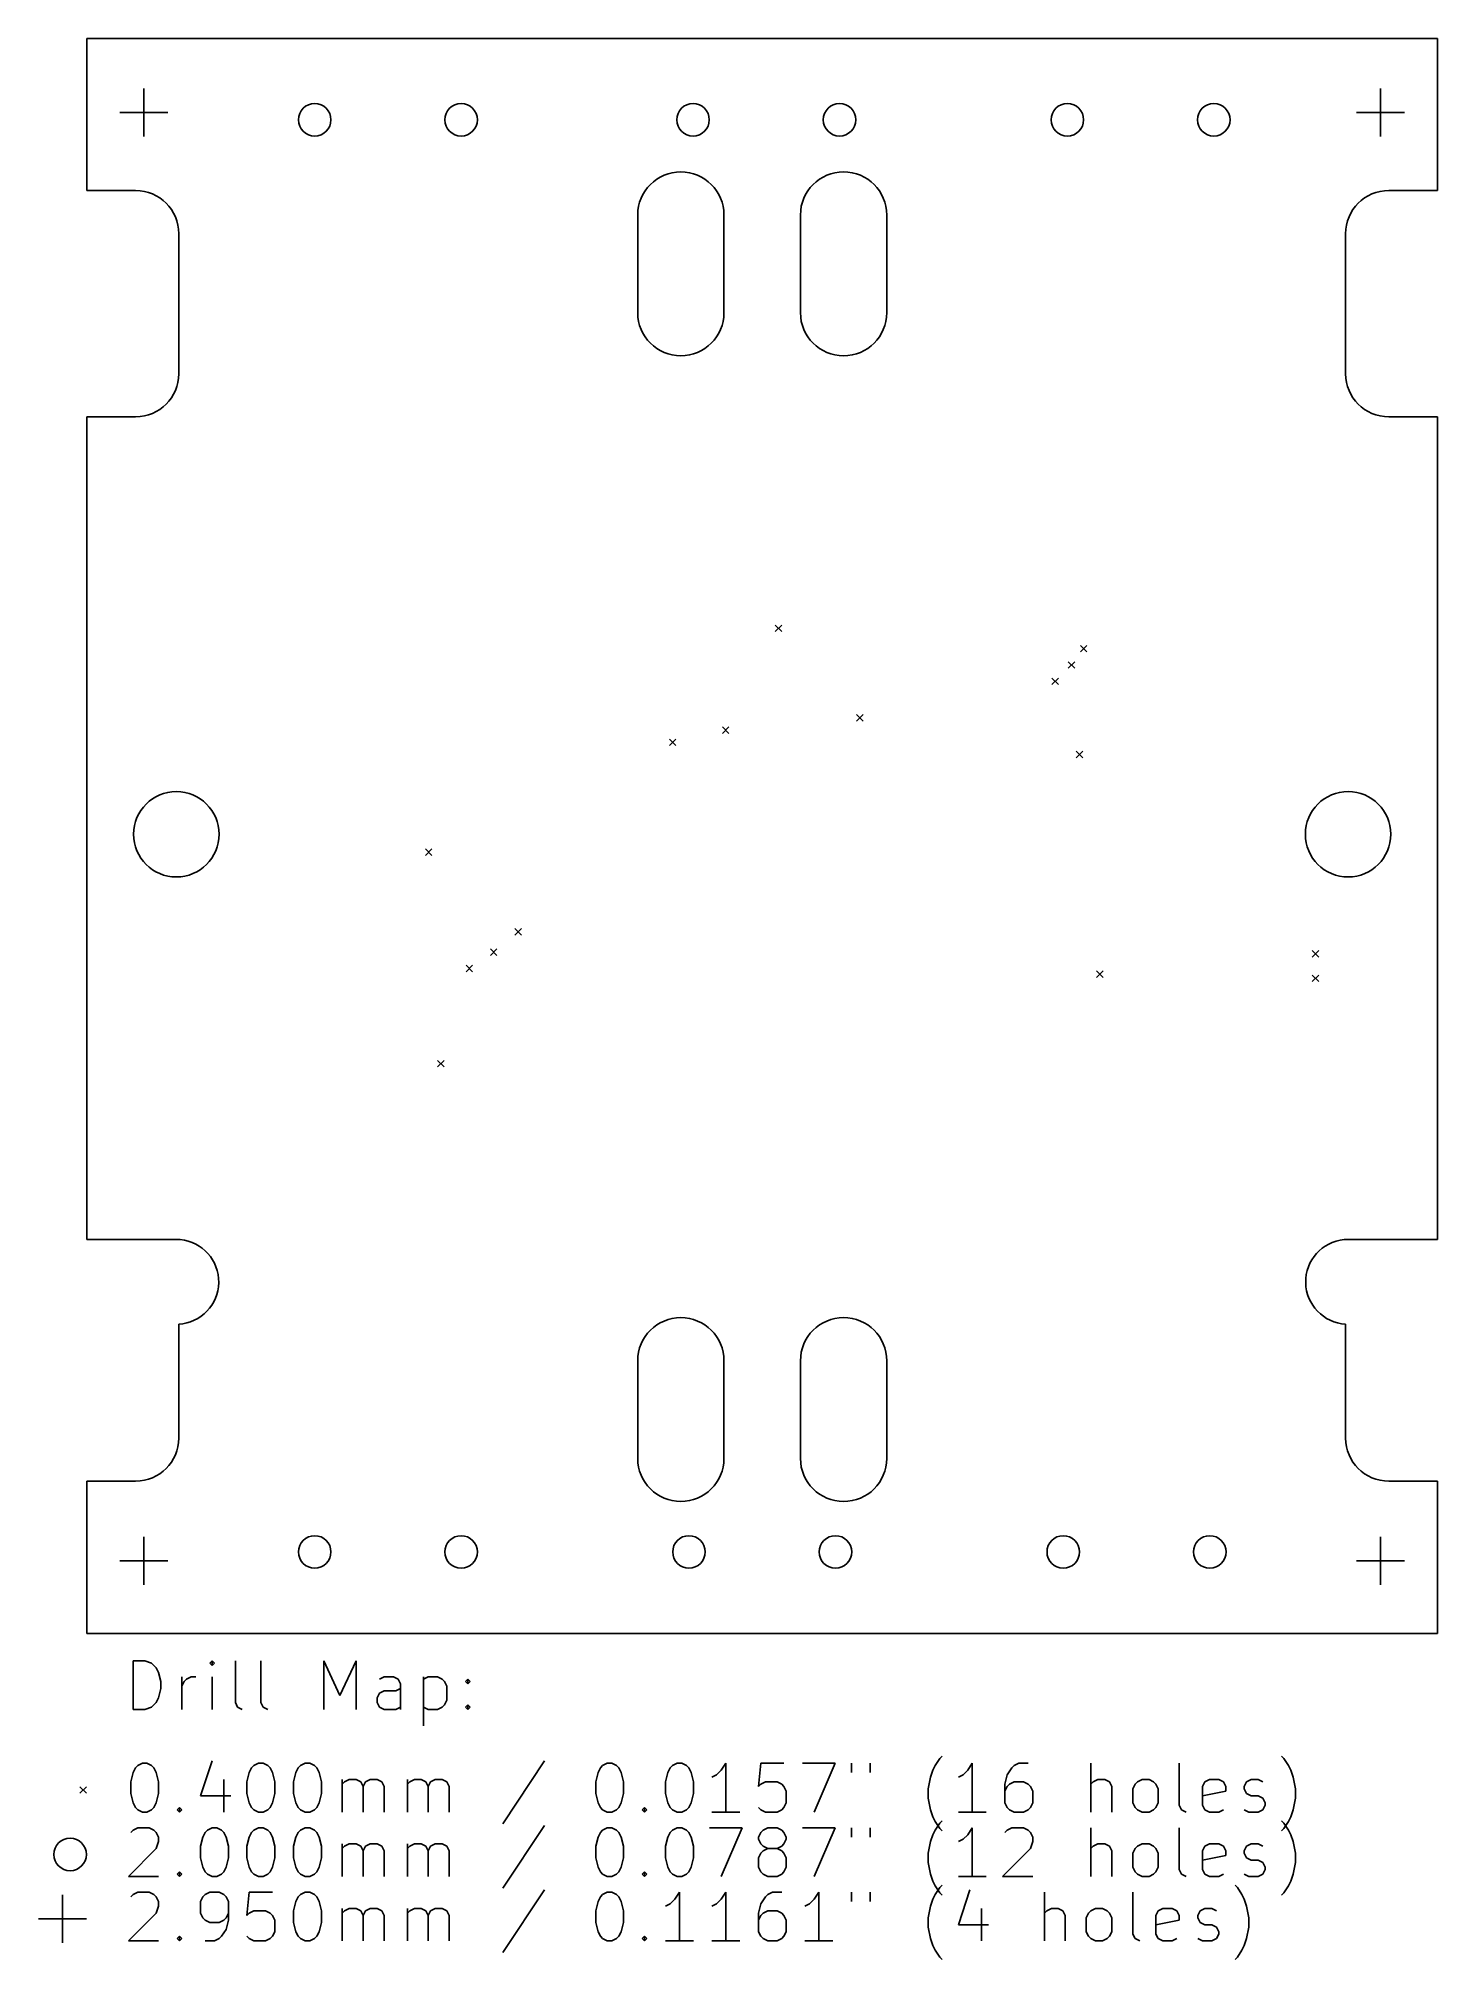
# Model space of a CAD drawing. Extents: x 100 to 186, y -184 to -66.
import ezdxf

# ---------------------------------------------------------------- set-up
doc = ezdxf.new("R2010")
doc.units = 0
doc.layers.add('BLACK', color=7, linetype='CONTINUOUS')

msp = doc.modelspace()

# ---------------------------------------------------------------- linework, layer by layer
at = {"layer": 'BLACK', "linetype": 'CONTINUOUS'}
for p, q in [((103, -65.75), (103, -75.1)), ((186, -65.75), (103, -65.75)), ((186, -73.1), (186, -65.75)), ((106.5, -68.825), (106.5, -71.775)), ((182.5, -68.825), (182.5, -71.775)), ((105.025, -70.3), (107.975, -70.3)), ((181.025, -70.3), (183.975, -70.3)), ((186, -75.1), (186, -73.1)), ((106, -75.1), (103, -75.1)), ((183, -75.1), (186, -75.1)), ((136.85, -76.6), (136.85, -82.6)), ((142.15, -76.6), (142.15, -82.6)), ((146.85, -76.6), (146.85, -82.6)), ((152.15, -76.6), (152.15, -82.6)), ((108.65, -77.75), (108.65, -86.35)), ((180.35, -77.75), (180.35, -86.35)), ((103, -89), (103, -139.557)), ((106, -89), (103, -89)), ((183, -89), (186, -89)), ((186, -89), (185.995, -139.557)), ((145.3, -101.8), (145.7, -102.2)), ((145.7, -101.8), (145.3, -102.2)), ((164.05, -103.05), (164.45, -103.45)), ((164.45, -103.05), (164.05, -103.45)), ((162.3, -105.05), (162.7, -105.45)), ((162.7, -105.05), (162.3, -105.45)), ((163.3, -104.05), (163.7, -104.45)), ((163.7, -104.05), (163.3, -104.45)), ((150.3, -107.3), (150.7, -107.7)), ((150.7, -107.3), (150.3, -107.7)), ((142.05, -108.05), (142.45, -108.45)), ((142.45, -108.05), (142.05, -108.45)), ((138.8, -108.8), (139.2, -109.2)), ((139.2, -108.8), (138.8, -109.2)), ((163.8, -109.55), (164.2, -109.95)), ((164.2, -109.55), (163.8, -109.95)), ((123.8, -115.55), (124.2, -115.95)), ((124.2, -115.55), (123.8, -115.95)), ((129.3, -120.445), (129.7, -120.845)), ((129.7, -120.445), (129.3, -120.845)), ((126.3, -122.695), (126.7, -123.095)), ((126.7, -122.695), (126.3, -123.095)), ((127.8, -121.695), (128.2, -122.095)), ((128.2, -121.695), (127.8, -122.095)), ((178.3, -121.8), (178.7, -122.2)), ((178.7, -121.8), (178.3, -122.2)), ((165.05, -123.05), (165.45, -123.45)), ((165.45, -123.05), (165.05, -123.45)), ((178.3, -123.3), (178.7, -123.7)), ((178.7, -123.3), (178.3, -123.7)), ((124.55, -128.55), (124.95, -128.95)), ((124.95, -128.55), (124.55, -128.95)), ((108.745, -139.557), (103, -139.557)), ((185.995, -139.557), (180.25, -139.557)), ((108.65, -151.75), (108.65, -144.75)), ((180.35, -151.75), (180.35, -144.75)), ((136.85, -153), (136.85, -147)), ((142.15, -153), (142.15, -147)), ((146.85, -147), (146.85, -153)), ((152.15, -153), (152.15, -147)), ((103, -154.4), (103, -163.75)), ((106, -154.4), (103, -154.4)), ((183, -154.4), (186, -154.4)), ((186, -156.45), (186, -154.4)), ((186, -163.75), (186, -156.45)), ((106.5, -157.825), (106.5, -160.775)), ((182.5, -157.825), (182.5, -160.775)), ((105.025, -159.3), (107.975, -159.3)), ((181.025, -159.3), (183.975, -159.3)), ((103, -163.75), (186, -163.75)), ((105.839, -168.432), (105.839, -165.432)), ((105.839, -165.432), (106.554, -165.432)), ((106.554, -165.432), (106.982, -165.575)), ((106.982, -165.575), (107.268, -165.861)), ((107.268, -165.861), (107.411, -166.146)), ((107.411, -166.146), (107.554, -166.718)), ((108.839, -168.432), (108.839, -166.432)), ((109.125, -166.575), (109.411, -166.432)), ((109.411, -166.432), (109.696, -166.432)), ((110.696, -165.432), (110.554, -165.575)), ((110.554, -165.575), (110.696, -165.718)), ((110.839, -165.575), (110.696, -165.432)), ((110.696, -165.432), (110.696, -165.718)), ((110.696, -165.718), (110.839, -165.575)), ((110.696, -168.432), (110.696, -166.432)), ((112.125, -168.004), (112.125, -165.432)), ((113.696, -168.004), (113.696, -165.432)), ((117.554, -168.432), (117.554, -165.432)), ((117.554, -165.432), (118.554, -167.575)), ((118.554, -167.575), (119.554, -165.432)), ((119.554, -165.432), (119.554, -168.432)), ((121.268, -166.432), (120.982, -166.575)), ((121.839, -166.432), (121.268, -166.432)), ((122.125, -166.575), (121.839, -166.432)), ((123.696, -166.432), (123.696, -169.432)), ((123.696, -166.575), (123.982, -166.432)), ((123.982, -166.432), (124.554, -166.432)), ((124.554, -166.432), (124.839, -166.575)), ((107.554, -167.146), (107.411, -167.718)), ((107.554, -166.718), (107.554, -167.146)), ((108.839, -167.004), (108.982, -166.718)), ((108.982, -166.718), (109.125, -166.575)), ((120.839, -167.718), (120.982, -167.432)), ((120.982, -167.432), (121.268, -167.289)), ((121.268, -167.289), (121.982, -167.289)), ((121.982, -167.289), (122.268, -167.146)), ((122.268, -166.861), (122.125, -166.575)), ((122.268, -168.432), (122.268, -166.861)), ((124.839, -166.575), (124.982, -166.718)), ((124.982, -166.718), (125.125, -167.004)), ((125.125, -167.004), (125.125, -167.861)), ((126.268, -166.718), (126.411, -166.575)), ((126.411, -166.861), (126.268, -166.718)), ((126.411, -166.575), (126.554, -166.718)), ((126.411, -166.575), (126.411, -166.861)), ((126.554, -166.718), (126.411, -166.861)), ((106.554, -168.432), (105.839, -168.432)), ((106.982, -168.289), (106.554, -168.432)), ((107.268, -168.004), (106.982, -168.289)), ((107.411, -167.718), (107.268, -168.004)), ((112.268, -168.289), (112.125, -168.004)), ((112.554, -168.432), (112.268, -168.289)), ((113.839, -168.289), (113.696, -168.004)), ((114.125, -168.432), (113.839, -168.289)), ((120.839, -168.004), (120.839, -167.718)), ((120.982, -168.289), (120.839, -168.004)), ((121.268, -168.432), (120.982, -168.289)), ((121.982, -168.432), (121.268, -168.432)), ((122.268, -168.289), (121.982, -168.432)), ((123.982, -168.432), (123.696, -168.289)), ((124.554, -168.432), (123.982, -168.432)), ((124.839, -168.289), (124.554, -168.432)), ((124.982, -168.146), (124.839, -168.289)), ((125.125, -167.861), (124.982, -168.146)), ((126.268, -168.289), (126.411, -168.146)), ((126.411, -168.432), (126.268, -168.289)), ((126.411, -168.146), (126.554, -168.289)), ((126.411, -168.146), (126.411, -168.432)), ((126.554, -168.289), (126.411, -168.432)), ((105.696, -172.875), (105.839, -172.304)), ((105.839, -172.304), (105.982, -172.018)), ((105.982, -172.018), (106.125, -171.875)), ((106.125, -171.875), (106.411, -171.732)), ((106.411, -171.732), (106.696, -171.732)), ((106.696, -171.732), (106.982, -171.875)), ((106.982, -171.875), (107.125, -172.018)), ((107.125, -172.018), (107.268, -172.304)), ((107.268, -172.304), (107.411, -172.875)), ((110.696, -171.589), (109.982, -173.732)), ((112.839, -172.875), (112.982, -172.304)), ((112.982, -172.304), (113.125, -172.018)), ((113.125, -172.018), (113.268, -171.875)), ((113.268, -171.875), (113.554, -171.732)), ((113.554, -171.732), (113.839, -171.732)), ((113.839, -171.732), (114.125, -171.875)), ((114.125, -171.875), (114.268, -172.018)), ((114.268, -172.018), (114.411, -172.304)), ((114.411, -172.304), (114.554, -172.875)), ((115.696, -172.875), (115.839, -172.304)), ((115.839, -172.304), (115.982, -172.018)), ((115.982, -172.018), (116.125, -171.875)), ((116.125, -171.875), (116.411, -171.732)), ((116.411, -171.732), (116.696, -171.732)), ((116.696, -171.732), (116.982, -171.875)), ((116.982, -171.875), (117.125, -172.018)), ((117.125, -172.018), (117.268, -172.304)), ((117.268, -172.304), (117.411, -172.875)), ((131.125, -171.589), (128.554, -175.446)), ((134.268, -172.875), (134.411, -172.304)), ((134.411, -172.304), (134.554, -172.018)), ((134.554, -172.018), (134.696, -171.875)), ((134.696, -171.875), (134.982, -171.732)), ((134.982, -171.732), (135.268, -171.732)), ((135.268, -171.732), (135.554, -171.875)), ((135.554, -171.875), (135.696, -172.018)), ((135.696, -172.018), (135.839, -172.304)), ((135.839, -172.304), (135.982, -172.875)), ((138.554, -172.875), (138.696, -172.304)), ((138.696, -172.304), (138.839, -172.018)), ((138.839, -172.018), (138.982, -171.875)), ((138.982, -171.875), (139.268, -171.732)), ((139.268, -171.732), (139.554, -171.732)), ((139.554, -171.732), (139.839, -171.875)), ((139.839, -171.875), (139.982, -172.018)), ((139.982, -172.018), (140.125, -172.304)), ((140.125, -172.304), (140.268, -172.875)), ((141.982, -172.161), (141.696, -172.446)), ((142.268, -171.732), (141.982, -172.161)), ((142.268, -174.732), (142.268, -171.732)), ((144.411, -171.732), (144.268, -173.161)), ((145.839, -171.732), (144.411, -171.732)), ((146.982, -171.732), (148.982, -171.732)), ((148.982, -171.732), (147.696, -174.732)), ((149.982, -171.732), (149.982, -172.304)), ((151.125, -171.732), (151.125, -172.304)), ((154.839, -172.589), (154.982, -172.161)), ((154.982, -172.161), (155.125, -171.875)), ((155.125, -171.875), (155.411, -171.446)), ((155.411, -171.446), (155.554, -171.304)), ((157.125, -172.161), (156.839, -172.446)), ((157.411, -171.732), (157.125, -172.161)), ((157.411, -174.732), (157.411, -171.732)), ((159.839, -172.018), (159.554, -172.446)), ((159.982, -171.875), (159.839, -172.018)), ((160.268, -171.732), (159.982, -171.875)), ((160.839, -171.732), (160.268, -171.732)), ((164.696, -174.732), (164.696, -171.732)), ((170.125, -174.304), (170.125, -171.732)), ((176.554, -171.446), (176.411, -171.304)), ((176.839, -171.875), (176.554, -171.446)), ((176.982, -172.161), (176.839, -171.875)), ((177.125, -172.589), (176.982, -172.161)), ((102.575, -173.175), (102.975, -173.575)), ((102.975, -173.175), (102.575, -173.575)), ((105.696, -173.589), (105.696, -172.875)), ((107.411, -172.875), (107.411, -173.589)), ((111.411, -172.732), (111.411, -174.732)), ((112.839, -173.589), (112.839, -172.875)), ((114.554, -172.875), (114.554, -173.589)), ((115.696, -173.589), (115.696, -172.875)), ((117.411, -172.875), (117.411, -173.589)), ((118.696, -174.732), (118.696, -172.732)), ((118.696, -173.018), (118.839, -172.875)), ((118.839, -172.875), (119.125, -172.732)), ((119.125, -172.732), (119.554, -172.732)), ((119.554, -172.732), (119.839, -172.875)), ((119.839, -172.875), (119.982, -173.161)), ((119.982, -173.161), (120.125, -172.875)), ((119.982, -173.161), (119.982, -174.732)), ((120.125, -172.875), (120.411, -172.732)), ((120.411, -172.732), (120.839, -172.732)), ((120.839, -172.732), (121.125, -172.875)), ((121.125, -172.875), (121.268, -173.161)), ((121.268, -173.161), (121.268, -174.732)), ((122.696, -174.732), (122.696, -172.732)), ((122.696, -173.018), (122.839, -172.875)), ((122.839, -172.875), (123.125, -172.732)), ((123.125, -172.732), (123.554, -172.732)), ((123.554, -172.732), (123.839, -172.875)), ((123.839, -172.875), (123.982, -173.161)), ((123.982, -173.161), (124.125, -172.875)), ((123.982, -173.161), (123.982, -174.732)), ((124.125, -172.875), (124.411, -172.732)), ((124.411, -172.732), (124.839, -172.732)), ((124.839, -172.732), (125.125, -172.875)), ((125.125, -172.875), (125.268, -173.161)), ((125.268, -173.161), (125.268, -174.732)), ((134.268, -173.589), (134.268, -172.875)), ((135.982, -172.875), (135.982, -173.589)), ((138.554, -173.589), (138.554, -172.875)), ((140.268, -172.875), (140.268, -173.589)), ((141.696, -172.446), (141.411, -172.589)), ((144.268, -173.161), (144.411, -173.018)), ((144.411, -173.018), (144.696, -172.875)), ((144.696, -172.875), (145.411, -172.875)), ((145.411, -172.875), (145.696, -173.018)), ((145.696, -173.018), (145.839, -173.161)), ((145.839, -173.161), (145.982, -173.446)), ((145.982, -173.446), (145.982, -174.161)), ((154.696, -173.304), (154.839, -172.589)), ((154.696, -173.875), (154.696, -173.304)), ((156.839, -172.446), (156.554, -172.589)), ((159.554, -172.446), (159.411, -173.018)), ((159.411, -173.018), (159.411, -174.161)), ((159.554, -173.161), (159.411, -173.446)), ((159.696, -173.018), (159.554, -173.161)), ((159.982, -172.875), (159.696, -173.018)), ((160.554, -172.875), (159.982, -172.875)), ((160.839, -173.018), (160.554, -172.875)), ((160.982, -173.161), (160.839, -173.018)), ((161.125, -173.446), (160.982, -173.161)), ((161.125, -174.161), (161.125, -173.446)), ((164.839, -172.875), (164.696, -173.018)), ((165.125, -172.732), (164.839, -172.875)), ((165.554, -172.732), (165.125, -172.732)), ((165.839, -172.875), (165.554, -172.732)), ((165.982, -173.161), (165.839, -172.875)), ((165.982, -174.732), (165.982, -173.161)), ((167.268, -173.304), (167.411, -173.018)), ((167.268, -174.161), (167.268, -173.304)), ((167.411, -173.018), (167.554, -172.875)), ((167.554, -172.875), (167.839, -172.732)), ((167.839, -172.732), (168.268, -172.732)), ((168.268, -172.732), (168.554, -172.875)), ((168.554, -172.875), (168.696, -173.018)), ((168.696, -173.018), (168.839, -173.304)), ((168.839, -173.304), (168.839, -174.161)), ((171.554, -173.161), (171.696, -172.875)), ((171.554, -174.304), (171.554, -173.161)), ((172.982, -173.446), (171.554, -173.732)), ((171.696, -172.875), (171.982, -172.732)), ((171.982, -172.732), (172.554, -172.732)), ((172.554, -172.732), (172.839, -172.875)), ((172.839, -172.875), (172.982, -173.161)), ((172.982, -173.161), (172.982, -173.446)), ((174.125, -173.161), (174.268, -172.875)), ((174.125, -173.304), (174.125, -173.161)), ((174.268, -173.589), (174.125, -173.304)), ((174.268, -172.875), (174.554, -172.732)), ((174.554, -172.732), (174.982, -172.732)), ((174.982, -172.732), (175.268, -172.875)), ((177.268, -173.304), (177.125, -172.589)), ((177.268, -173.875), (177.268, -173.304)), ((105.839, -174.161), (105.696, -173.589)), ((105.982, -174.446), (105.839, -174.161)), ((106.125, -174.589), (105.982, -174.446)), ((106.411, -174.732), (106.125, -174.589)), ((106.982, -174.589), (106.696, -174.732)), ((107.125, -174.446), (106.982, -174.589)), ((107.268, -174.161), (107.125, -174.446)), ((107.411, -173.589), (107.268, -174.161)), ((108.554, -174.589), (108.696, -174.446)), ((108.696, -174.732), (108.554, -174.589)), ((108.696, -174.446), (108.839, -174.589)), ((108.696, -174.446), (108.696, -174.732)), ((108.839, -174.589), (108.696, -174.732)), ((109.982, -173.732), (111.839, -173.732)), ((112.982, -174.161), (112.839, -173.589)), ((113.125, -174.446), (112.982, -174.161)), ((113.268, -174.589), (113.125, -174.446)), ((113.554, -174.732), (113.268, -174.589)), ((114.125, -174.589), (113.839, -174.732)), ((114.268, -174.446), (114.125, -174.589)), ((114.411, -174.161), (114.268, -174.446)), ((114.554, -173.589), (114.411, -174.161)), ((115.839, -174.161), (115.696, -173.589)), ((115.982, -174.446), (115.839, -174.161)), ((116.125, -174.589), (115.982, -174.446)), ((116.411, -174.732), (116.125, -174.589)), ((116.982, -174.589), (116.696, -174.732)), ((117.125, -174.446), (116.982, -174.589)), ((117.268, -174.161), (117.125, -174.446)), ((117.411, -173.589), (117.268, -174.161)), ((134.411, -174.161), (134.268, -173.589)), ((134.554, -174.446), (134.411, -174.161)), ((134.696, -174.589), (134.554, -174.446)), ((134.982, -174.732), (134.696, -174.589)), ((135.554, -174.589), (135.268, -174.732)), ((135.696, -174.446), (135.554, -174.589)), ((135.839, -174.161), (135.696, -174.446)), ((135.982, -173.589), (135.839, -174.161)), ((137.125, -174.589), (137.268, -174.446)), ((137.268, -174.732), (137.125, -174.589)), ((137.268, -174.446), (137.411, -174.589)), ((137.268, -174.446), (137.268, -174.732)), ((137.411, -174.589), (137.268, -174.732)), ((138.696, -174.161), (138.554, -173.589)), ((138.839, -174.446), (138.696, -174.161)), ((138.982, -174.589), (138.839, -174.446)), ((139.268, -174.732), (138.982, -174.589)), ((139.839, -174.589), (139.554, -174.732)), ((139.982, -174.446), (139.839, -174.589)), ((140.125, -174.161), (139.982, -174.446)), ((140.268, -173.589), (140.125, -174.161)), ((144.411, -174.589), (144.268, -174.446)), ((144.696, -174.732), (144.411, -174.589)), ((145.696, -174.589), (145.411, -174.732)), ((145.839, -174.446), (145.696, -174.589)), ((145.982, -174.161), (145.839, -174.446)), ((154.839, -174.589), (154.696, -173.875)), ((154.982, -175.018), (154.839, -174.589)), ((159.411, -174.161), (159.554, -174.446)), ((159.554, -174.446), (159.696, -174.589)), ((159.696, -174.589), (159.982, -174.732)), ((160.554, -174.732), (160.839, -174.589)), ((160.839, -174.589), (160.982, -174.446)), ((160.982, -174.446), (161.125, -174.161)), ((167.411, -174.446), (167.268, -174.161)), ((167.554, -174.589), (167.411, -174.446)), ((167.839, -174.732), (167.554, -174.589)), ((168.554, -174.589), (168.268, -174.732)), ((168.696, -174.446), (168.554, -174.589)), ((168.839, -174.161), (168.696, -174.446)), ((170.268, -174.589), (170.125, -174.304)), ((170.554, -174.732), (170.268, -174.589)), ((171.696, -174.589), (171.554, -174.304)), ((171.982, -174.732), (171.696, -174.589)), ((172.839, -174.589), (172.554, -174.732)), ((174.125, -174.589), (174.411, -174.732)), ((174.554, -173.732), (174.268, -173.589)), ((174.982, -173.732), (174.554, -173.732)), ((175.268, -173.875), (174.982, -173.732)), ((174.982, -174.732), (175.268, -174.589)), ((175.411, -174.161), (175.268, -173.875)), ((175.268, -174.589), (175.411, -174.304)), ((175.411, -174.304), (175.411, -174.161)), ((176.982, -175.018), (177.125, -174.589)), ((177.125, -174.589), (177.268, -173.875)), ((105.696, -175.978), (105.839, -175.835)), ((105.839, -175.835), (106.125, -175.692)), ((106.125, -175.692), (106.839, -175.692)), ((106.696, -174.732), (106.411, -174.732)), ((106.839, -175.692), (107.125, -175.835)), ((107.125, -175.835), (107.268, -175.978)), ((110.268, -175.978), (110.411, -175.835)), ((110.411, -175.835), (110.696, -175.692)), ((110.696, -175.692), (110.982, -175.692)), ((110.982, -175.692), (111.268, -175.835)), ((111.268, -175.835), (111.411, -175.978)), ((113.125, -175.978), (113.268, -175.835)), ((113.268, -175.835), (113.554, -175.692)), ((113.839, -174.732), (113.554, -174.732)), ((113.554, -175.692), (113.839, -175.692)), ((113.839, -175.692), (114.125, -175.835)), ((114.125, -175.835), (114.268, -175.978)), ((115.982, -175.978), (116.125, -175.835)), ((116.125, -175.835), (116.411, -175.692)), ((116.696, -174.732), (116.411, -174.732)), ((116.411, -175.692), (116.696, -175.692)), ((116.696, -175.692), (116.982, -175.835)), ((116.982, -175.835), (117.125, -175.978)), ((131.125, -175.549), (128.554, -179.406)), ((134.554, -175.978), (134.696, -175.835)), ((134.696, -175.835), (134.982, -175.692)), ((135.268, -174.732), (134.982, -174.732)), ((134.982, -175.692), (135.268, -175.692)), ((135.268, -175.692), (135.554, -175.835)), ((135.554, -175.835), (135.696, -175.978)), ((138.839, -175.978), (138.982, -175.835)), ((138.982, -175.835), (139.268, -175.692)), ((139.554, -174.732), (139.268, -174.732)), ((139.268, -175.692), (139.554, -175.692)), ((139.554, -175.692), (139.839, -175.835)), ((139.839, -175.835), (139.982, -175.978)), ((141.268, -175.692), (143.268, -175.692)), ((143.125, -174.732), (141.411, -174.732)), ((143.268, -175.692), (141.982, -178.692)), ((144.411, -175.978), (144.554, -175.835)), ((144.554, -175.835), (144.839, -175.692)), ((145.411, -174.732), (144.696, -174.732)), ((144.839, -175.692), (145.411, -175.692)), ((145.411, -175.692), (145.696, -175.835)), ((145.696, -175.835), (145.839, -175.978)), ((146.982, -175.692), (148.982, -175.692)), ((148.982, -175.692), (147.696, -178.692)), ((149.982, -175.692), (149.982, -176.264)), ((151.125, -175.692), (151.125, -176.264)), ((155.125, -175.304), (154.982, -175.018)), ((154.982, -176.121), (155.125, -175.835)), ((155.411, -175.732), (155.125, -175.304)), ((155.125, -175.835), (155.411, -175.406)), ((155.411, -175.406), (155.554, -175.264)), ((155.554, -175.875), (155.411, -175.732)), ((158.268, -174.732), (156.554, -174.732)), ((157.411, -175.692), (157.125, -176.121)), ((157.411, -178.692), (157.411, -175.692)), ((159.411, -175.978), (159.554, -175.835)), ((159.554, -175.835), (159.839, -175.692)), ((159.839, -175.692), (160.554, -175.692)), ((159.982, -174.732), (160.554, -174.732)), ((160.554, -175.692), (160.839, -175.835)), ((160.839, -175.835), (160.982, -175.978)), ((164.696, -178.692), (164.696, -175.692)), ((168.268, -174.732), (167.839, -174.732)), ((170.125, -178.264), (170.125, -175.692)), ((172.554, -174.732), (171.982, -174.732)), ((174.411, -174.732), (174.982, -174.732)), ((176.554, -175.406), (176.411, -175.264)), ((176.411, -175.875), (176.554, -175.732)), ((176.554, -175.732), (176.839, -175.304)), ((176.839, -175.835), (176.554, -175.406)), ((176.839, -175.304), (176.982, -175.018)), ((176.982, -176.121), (176.839, -175.835)), ((107.268, -176.978), (105.554, -178.692)), ((107.268, -175.978), (107.411, -176.264)), ((107.411, -176.549), (107.268, -176.978)), ((107.411, -176.264), (107.411, -176.549)), ((109.982, -176.835), (110.125, -176.264)), ((109.982, -177.549), (109.982, -176.835)), ((110.125, -176.264), (110.268, -175.978)), ((111.411, -175.978), (111.554, -176.264)), ((111.554, -176.264), (111.696, -176.835)), ((111.696, -176.835), (111.696, -177.549)), ((112.839, -176.835), (112.982, -176.264)), ((112.839, -177.549), (112.839, -176.835)), ((112.982, -176.264), (113.125, -175.978)), ((114.268, -175.978), (114.411, -176.264)), ((114.411, -176.264), (114.554, -176.835)), ((114.554, -176.835), (114.554, -177.549)), ((115.696, -176.835), (115.839, -176.264)), ((115.696, -177.549), (115.696, -176.835)), ((115.839, -176.264), (115.982, -175.978)), ((117.125, -175.978), (117.268, -176.264)), ((117.268, -176.264), (117.411, -176.835)), ((117.411, -176.835), (117.411, -177.549)), ((118.696, -178.692), (118.696, -176.692)), ((118.696, -176.978), (118.839, -176.835)), ((118.839, -176.835), (119.125, -176.692)), ((119.125, -176.692), (119.554, -176.692)), ((119.554, -176.692), (119.839, -176.835)), ((119.839, -176.835), (119.982, -177.121)), ((119.982, -177.121), (120.125, -176.835)), ((120.125, -176.835), (120.411, -176.692)), ((120.411, -176.692), (120.839, -176.692)), ((120.839, -176.692), (121.125, -176.835)), ((121.125, -176.835), (121.268, -177.121)), ((122.696, -178.692), (122.696, -176.692)), ((122.696, -176.978), (122.839, -176.835)), ((122.839, -176.835), (123.125, -176.692)), ((123.125, -176.692), (123.554, -176.692)), ((123.554, -176.692), (123.839, -176.835)), ((123.839, -176.835), (123.982, -177.121)), ((123.982, -177.121), (124.125, -176.835)), ((124.125, -176.835), (124.411, -176.692)), ((124.411, -176.692), (124.839, -176.692)), ((124.839, -176.692), (125.125, -176.835)), ((125.125, -176.835), (125.268, -177.121)), ((134.268, -176.835), (134.411, -176.264)), ((134.268, -177.549), (134.268, -176.835)), ((134.411, -176.264), (134.554, -175.978)), ((135.696, -175.978), (135.839, -176.264)), ((135.839, -176.264), (135.982, -176.835)), ((135.982, -176.835), (135.982, -177.549)), ((138.554, -176.835), (138.696, -176.264)), ((138.554, -177.549), (138.554, -176.835)), ((138.696, -176.264), (138.839, -175.978)), ((139.982, -175.978), (140.125, -176.264)), ((140.125, -176.264), (140.268, -176.835)), ((140.268, -176.835), (140.268, -177.549)), ((144.268, -176.264), (144.411, -175.978)), ((144.268, -176.406), (144.268, -176.264)), ((144.411, -176.692), (144.268, -176.406)), ((144.554, -176.835), (144.411, -176.692)), ((144.839, -176.978), (144.554, -176.835)), ((144.839, -176.978), (144.554, -177.121)), ((145.411, -176.978), (144.839, -176.978)), ((145.696, -176.835), (145.411, -176.978)), ((145.696, -177.121), (145.411, -176.978)), ((145.839, -176.692), (145.696, -176.835)), ((145.839, -175.978), (145.982, -176.264)), ((145.982, -176.406), (145.839, -176.692)), ((145.982, -176.264), (145.982, -176.406)), ((154.696, -177.264), (154.839, -176.549)), ((154.839, -176.549), (154.982, -176.121)), ((156.839, -176.406), (156.554, -176.549)), ((157.125, -176.121), (156.839, -176.406)), ((160.982, -176.978), (159.268, -178.692)), ((160.982, -175.978), (161.125, -176.264)), ((161.125, -176.549), (160.982, -176.978)), ((161.125, -176.264), (161.125, -176.549)), ((164.839, -176.835), (164.696, -176.978)), ((165.125, -176.692), (164.839, -176.835)), ((165.554, -176.692), (165.125, -176.692)), ((165.839, -176.835), (165.554, -176.692)), ((165.982, -177.121), (165.839, -176.835)), ((167.268, -177.264), (167.411, -176.978)), ((167.411, -176.978), (167.554, -176.835)), ((167.554, -176.835), (167.839, -176.692)), ((167.839, -176.692), (168.268, -176.692)), ((168.268, -176.692), (168.554, -176.835)), ((168.554, -176.835), (168.696, -176.978)), ((168.696, -176.978), (168.839, -177.264)), ((171.554, -177.121), (171.696, -176.835)), ((171.696, -176.835), (171.982, -176.692)), ((171.982, -176.692), (172.554, -176.692)), ((172.554, -176.692), (172.839, -176.835)), ((172.839, -176.835), (172.982, -177.121)), ((174.125, -177.121), (174.268, -176.835)), ((174.268, -176.835), (174.554, -176.692)), ((174.554, -176.692), (174.982, -176.692)), ((174.982, -176.692), (175.268, -176.835)), ((177.125, -176.549), (176.982, -176.121)), ((177.268, -177.264), (177.125, -176.549)), ((110.125, -178.121), (109.982, -177.549)), ((110.268, -178.406), (110.125, -178.121)), ((111.554, -178.121), (111.411, -178.406)), ((111.696, -177.549), (111.554, -178.121)), ((112.982, -178.121), (112.839, -177.549)), ((113.125, -178.406), (112.982, -178.121)), ((114.411, -178.121), (114.268, -178.406)), ((114.554, -177.549), (114.411, -178.121)), ((115.839, -178.121), (115.696, -177.549)), ((115.982, -178.406), (115.839, -178.121)), ((117.268, -178.121), (117.125, -178.406)), ((117.411, -177.549), (117.268, -178.121)), ((119.982, -177.121), (119.982, -178.692)), ((121.268, -177.121), (121.268, -178.692)), ((123.982, -177.121), (123.982, -178.692)), ((125.268, -177.121), (125.268, -178.692)), ((134.411, -178.121), (134.268, -177.549)), ((134.554, -178.406), (134.411, -178.121)), ((135.839, -178.121), (135.696, -178.406)), ((135.982, -177.549), (135.839, -178.121)), ((138.696, -178.121), (138.554, -177.549)), ((138.839, -178.406), (138.696, -178.121)), ((140.125, -178.121), (139.982, -178.406)), ((140.268, -177.549), (140.125, -178.121)), ((144.411, -177.264), (144.268, -177.549)), ((144.268, -177.549), (144.268, -178.121)), ((144.268, -178.121), (144.411, -178.406)), ((144.554, -177.121), (144.411, -177.264)), ((145.839, -177.264), (145.696, -177.121)), ((145.982, -177.549), (145.839, -177.264)), ((145.839, -178.406), (145.982, -178.121)), ((145.982, -178.121), (145.982, -177.549)), ((154.696, -177.835), (154.696, -177.264)), ((154.839, -178.549), (154.696, -177.835)), ((165.982, -178.692), (165.982, -177.121)), ((167.268, -178.121), (167.268, -177.264)), ((167.411, -178.406), (167.268, -178.121)), ((168.839, -178.121), (168.696, -178.406)), ((168.839, -177.264), (168.839, -178.121)), ((171.554, -178.264), (171.554, -177.121)), ((172.982, -177.406), (171.554, -177.692)), ((172.982, -177.121), (172.982, -177.406)), ((174.125, -177.264), (174.125, -177.121)), ((174.268, -177.549), (174.125, -177.264)), ((174.554, -177.692), (174.268, -177.549)), ((174.982, -177.692), (174.554, -177.692)), ((175.268, -177.835), (174.982, -177.692)), ((175.411, -178.121), (175.268, -177.835)), ((175.411, -178.264), (175.411, -178.121)), ((177.125, -178.549), (177.268, -177.835)), ((177.268, -177.835), (177.268, -177.264)), ((105.554, -178.692), (107.411, -178.692)), ((108.554, -178.549), (108.696, -178.406)), ((108.696, -178.692), (108.554, -178.549)), ((108.696, -178.406), (108.839, -178.549)), ((108.696, -178.406), (108.696, -178.692)), ((108.839, -178.549), (108.696, -178.692)), ((110.411, -178.549), (110.268, -178.406)), ((110.696, -178.692), (110.411, -178.549)), ((110.982, -178.692), (110.696, -178.692)), ((111.268, -178.549), (110.982, -178.692)), ((111.411, -178.406), (111.268, -178.549)), ((113.268, -178.549), (113.125, -178.406)), ((113.554, -178.692), (113.268, -178.549)), ((113.839, -178.692), (113.554, -178.692)), ((114.125, -178.549), (113.839, -178.692)), ((114.268, -178.406), (114.125, -178.549)), ((116.125, -178.549), (115.982, -178.406)), ((116.411, -178.692), (116.125, -178.549)), ((116.696, -178.692), (116.411, -178.692)), ((116.982, -178.549), (116.696, -178.692)), ((117.125, -178.406), (116.982, -178.549)), ((134.696, -178.549), (134.554, -178.406)), ((134.982, -178.692), (134.696, -178.549)), ((135.268, -178.692), (134.982, -178.692)), ((135.554, -178.549), (135.268, -178.692)), ((135.696, -178.406), (135.554, -178.549)), ((137.125, -178.549), (137.268, -178.406)), ((137.268, -178.692), (137.125, -178.549)), ((137.268, -178.406), (137.411, -178.549)), ((137.268, -178.406), (137.268, -178.692)), ((137.411, -178.549), (137.268, -178.692)), ((138.982, -178.549), (138.839, -178.406)), ((139.268, -178.692), (138.982, -178.549)), ((139.554, -178.692), (139.268, -178.692)), ((139.839, -178.549), (139.554, -178.692)), ((139.982, -178.406), (139.839, -178.549)), ((144.411, -178.406), (144.554, -178.549)), ((144.554, -178.549), (144.839, -178.692)), ((144.839, -178.692), (145.411, -178.692)), ((145.411, -178.692), (145.696, -178.549)), ((145.696, -178.549), (145.839, -178.406)), ((154.982, -178.978), (154.839, -178.549)), ((155.125, -179.264), (154.982, -178.978)), ((155.411, -179.692), (155.125, -179.264)), ((155.125, -179.795), (155.411, -179.366)), ((155.411, -179.366), (155.554, -179.224)), ((158.268, -178.692), (156.554, -178.692)), ((159.268, -178.692), (161.125, -178.692)), ((167.554, -178.549), (167.411, -178.406)), ((167.839, -178.692), (167.554, -178.549)), ((168.268, -178.692), (167.839, -178.692)), ((168.554, -178.549), (168.268, -178.692)), ((168.696, -178.406), (168.554, -178.549)), ((170.268, -178.549), (170.125, -178.264)), ((170.554, -178.692), (170.268, -178.549)), ((171.696, -178.549), (171.554, -178.264)), ((171.982, -178.692), (171.696, -178.549)), ((172.554, -178.692), (171.982, -178.692)), ((172.839, -178.549), (172.554, -178.692)), ((173.696, -179.366), (173.554, -179.224)), ((173.982, -179.795), (173.696, -179.366)), ((174.125, -178.549), (174.411, -178.692)), ((174.411, -178.692), (174.982, -178.692)), ((174.982, -178.692), (175.268, -178.549)), ((175.268, -178.549), (175.411, -178.264)), ((176.554, -179.692), (176.839, -179.264)), ((176.839, -179.264), (176.982, -178.978)), ((176.982, -178.978), (177.125, -178.549)), ((101.5, -179.82), (101.5, -182.77)), ((105.696, -179.938), (105.839, -179.795)), ((105.839, -179.795), (106.125, -179.652)), ((106.125, -179.652), (106.839, -179.652)), ((106.839, -179.652), (107.125, -179.795)), ((107.125, -179.795), (107.268, -179.938)), ((107.268, -179.938), (107.411, -180.224)), ((107.411, -180.509), (107.268, -180.938)), ((107.411, -180.224), (107.411, -180.509)), ((110.125, -179.938), (109.982, -180.224)), ((109.982, -180.224), (109.982, -180.938)), ((110.268, -179.795), (110.125, -179.938)), ((110.554, -179.652), (110.268, -179.795)), ((111.125, -179.652), (110.554, -179.652)), ((111.411, -179.795), (111.125, -179.652)), ((111.554, -179.938), (111.411, -179.795)), ((111.696, -180.224), (111.554, -179.938)), ((111.696, -181.366), (111.696, -180.224)), ((112.982, -179.652), (112.839, -181.081)), ((114.411, -179.652), (112.982, -179.652)), ((115.696, -180.795), (115.839, -180.224)), ((115.839, -180.224), (115.982, -179.938)), ((115.982, -179.938), (116.125, -179.795)), ((116.125, -179.795), (116.411, -179.652)), ((116.411, -179.652), (116.696, -179.652)), ((116.696, -179.652), (116.982, -179.795)), ((116.982, -179.795), (117.125, -179.938)), ((117.125, -179.938), (117.268, -180.224)), ((117.268, -180.224), (117.411, -180.795)), ((131.125, -179.509), (128.554, -183.366)), ((134.268, -180.795), (134.411, -180.224)), ((134.411, -180.224), (134.554, -179.938)), ((134.554, -179.938), (134.696, -179.795)), ((134.696, -179.795), (134.982, -179.652)), ((134.982, -179.652), (135.268, -179.652)), ((135.268, -179.652), (135.554, -179.795)), ((135.554, -179.795), (135.696, -179.938)), ((135.696, -179.938), (135.839, -180.224)), ((135.839, -180.224), (135.982, -180.795)), ((138.839, -180.366), (138.554, -180.509)), ((139.125, -180.081), (138.839, -180.366)), ((139.411, -179.652), (139.125, -180.081)), ((139.411, -182.652), (139.411, -179.652)), ((141.696, -180.366), (141.411, -180.509)), ((141.982, -180.081), (141.696, -180.366)), ((142.268, -179.652), (141.982, -180.081)), ((142.268, -182.652), (142.268, -179.652)), ((144.411, -180.366), (144.268, -180.938)), ((144.696, -179.938), (144.411, -180.366)), ((144.839, -179.795), (144.696, -179.938)), ((145.125, -179.652), (144.839, -179.795)), ((145.696, -179.652), (145.125, -179.652)), ((147.411, -180.366), (147.125, -180.509)), ((147.696, -180.081), (147.411, -180.366)), ((147.982, -179.652), (147.696, -180.081)), ((147.982, -182.652), (147.982, -179.652)), ((149.982, -179.652), (149.982, -180.224)), ((151.125, -179.652), (151.125, -180.224)), ((154.696, -181.224), (154.839, -180.509)), ((154.839, -180.509), (154.982, -180.081)), ((154.982, -180.081), (155.125, -179.795)), ((155.554, -179.835), (155.411, -179.692)), ((157.268, -179.509), (156.554, -181.652)), ((161.839, -182.652), (161.839, -179.652)), ((167.268, -182.224), (167.268, -179.652)), ((174.125, -180.081), (173.982, -179.795)), ((174.268, -180.509), (174.125, -180.081)), ((174.411, -181.224), (174.268, -180.509)), ((176.411, -179.835), (176.554, -179.692)), ((100.025, -181.295), (102.975, -181.295)), ((107.268, -180.938), (105.554, -182.652)), ((109.982, -180.938), (110.125, -181.224)), ((110.125, -181.224), (110.268, -181.366)), ((110.268, -181.366), (110.554, -181.509)), ((110.554, -181.509), (111.125, -181.509)), ((111.125, -181.509), (111.411, -181.366)), ((111.411, -181.366), (111.554, -181.224)), ((111.554, -181.224), (111.696, -180.938)), ((111.554, -181.938), (111.696, -181.366)), ((112.839, -181.081), (112.982, -180.938)), ((112.982, -180.938), (113.268, -180.795)), ((113.268, -180.795), (113.982, -180.795)), ((113.982, -180.795), (114.268, -180.938)), ((114.268, -180.938), (114.411, -181.081)), ((114.411, -181.081), (114.554, -181.366)), ((114.554, -181.366), (114.554, -182.081)), ((115.696, -181.509), (115.696, -180.795)), ((115.839, -182.081), (115.696, -181.509)), ((117.411, -181.509), (117.268, -182.081)), ((117.411, -180.795), (117.411, -181.509)), ((118.696, -182.652), (118.696, -180.652)), ((118.696, -180.938), (118.839, -180.795)), ((118.839, -180.795), (119.125, -180.652)), ((119.125, -180.652), (119.554, -180.652)), ((119.554, -180.652), (119.839, -180.795)), ((119.839, -180.795), (119.982, -181.081)), ((119.982, -181.081), (120.125, -180.795)), ((119.982, -181.081), (119.982, -182.652)), ((120.125, -180.795), (120.411, -180.652)), ((120.411, -180.652), (120.839, -180.652)), ((120.839, -180.652), (121.125, -180.795)), ((121.125, -180.795), (121.268, -181.081)), ((121.268, -181.081), (121.268, -182.652)), ((122.696, -182.652), (122.696, -180.652)), ((122.696, -180.938), (122.839, -180.795)), ((122.839, -180.795), (123.125, -180.652)), ((123.125, -180.652), (123.554, -180.652)), ((123.554, -180.652), (123.839, -180.795)), ((123.839, -180.795), (123.982, -181.081)), ((123.982, -181.081), (124.125, -180.795)), ((123.982, -181.081), (123.982, -182.652)), ((124.125, -180.795), (124.411, -180.652)), ((124.411, -180.652), (124.839, -180.652)), ((124.839, -180.652), (125.125, -180.795)), ((125.125, -180.795), (125.268, -181.081)), ((125.268, -181.081), (125.268, -182.652)), ((134.268, -181.509), (134.268, -180.795)), ((134.411, -182.081), (134.268, -181.509)), ((135.982, -181.509), (135.839, -182.081)), ((135.982, -180.795), (135.982, -181.509)), ((144.268, -180.938), (144.268, -182.081)), ((144.411, -181.081), (144.268, -181.366)), ((144.554, -180.938), (144.411, -181.081)), ((144.839, -180.795), (144.554, -180.938)), ((145.411, -180.795), (144.839, -180.795)), ((145.696, -180.938), (145.411, -180.795)), ((145.839, -181.081), (145.696, -180.938)), ((145.982, -181.366), (145.839, -181.081)), ((145.982, -182.081), (145.982, -181.366)), ((154.696, -181.795), (154.696, -181.224)), ((156.554, -181.652), (158.411, -181.652)), ((157.982, -180.652), (157.982, -182.652)), ((161.982, -180.795), (161.839, -180.938)), ((162.268, -180.652), (161.982, -180.795)), ((162.696, -180.652), (162.268, -180.652)), ((162.982, -180.795), (162.696, -180.652)), ((163.125, -181.081), (162.982, -180.795)), ((163.125, -182.652), (163.125, -181.081)), ((164.411, -181.224), (164.554, -180.938)), ((164.411, -182.081), (164.411, -181.224)), ((164.554, -180.938), (164.696, -180.795)), ((164.696, -180.795), (164.982, -180.652)), ((164.982, -180.652), (165.411, -180.652)), ((165.411, -180.652), (165.696, -180.795)), ((165.696, -180.795), (165.839, -180.938)), ((165.839, -180.938), (165.982, -181.224)), ((165.982, -181.224), (165.982, -182.081)), ((168.696, -181.081), (168.839, -180.795)), ((168.696, -182.224), (168.696, -181.081)), ((170.125, -181.366), (168.696, -181.652)), ((168.839, -180.795), (169.125, -180.652)), ((169.125, -180.652), (169.696, -180.652)), ((169.696, -180.652), (169.982, -180.795)), ((169.982, -180.795), (170.125, -181.081)), ((170.125, -181.081), (170.125, -181.366)), ((171.268, -181.081), (171.411, -180.795)), ((171.268, -181.224), (171.268, -181.081)), ((171.411, -181.509), (171.268, -181.224)), ((171.411, -180.795), (171.696, -180.652)), ((171.696, -181.652), (171.411, -181.509)), ((171.696, -180.652), (172.125, -180.652)), ((172.125, -181.652), (171.696, -181.652)), ((172.125, -180.652), (172.411, -180.795)), ((172.411, -181.795), (172.125, -181.652)), ((174.411, -181.795), (174.411, -181.224)), ((105.554, -182.652), (107.411, -182.652)), ((108.554, -182.509), (108.696, -182.366)), ((108.696, -182.652), (108.554, -182.509)), ((108.696, -182.366), (108.839, -182.509)), ((108.696, -182.366), (108.696, -182.652)), ((108.839, -182.509), (108.696, -182.652)), ((110.268, -182.652), (110.839, -182.652)), ((110.839, -182.652), (111.125, -182.509)), ((111.125, -182.509), (111.268, -182.366)), ((111.268, -182.366), (111.554, -181.938)), ((112.982, -182.509), (112.839, -182.366)), ((113.268, -182.652), (112.982, -182.509)), ((113.982, -182.652), (113.268, -182.652)), ((114.268, -182.509), (113.982, -182.652)), ((114.411, -182.366), (114.268, -182.509)), ((114.554, -182.081), (114.411, -182.366)), ((115.982, -182.366), (115.839, -182.081)), ((116.125, -182.509), (115.982, -182.366)), ((116.411, -182.652), (116.125, -182.509)), ((116.696, -182.652), (116.411, -182.652)), ((116.982, -182.509), (116.696, -182.652)), ((117.125, -182.366), (116.982, -182.509)), ((117.268, -182.081), (117.125, -182.366)), ((134.554, -182.366), (134.411, -182.081)), ((134.696, -182.509), (134.554, -182.366)), ((134.982, -182.652), (134.696, -182.509)), ((135.268, -182.652), (134.982, -182.652)), ((135.554, -182.509), (135.268, -182.652)), ((135.696, -182.366), (135.554, -182.509)), ((135.839, -182.081), (135.696, -182.366)), ((137.125, -182.509), (137.268, -182.366)), ((137.268, -182.652), (137.125, -182.509)), ((137.268, -182.366), (137.411, -182.509)), ((137.268, -182.366), (137.268, -182.652)), ((137.411, -182.509), (137.268, -182.652)), ((140.268, -182.652), (138.554, -182.652)), ((143.125, -182.652), (141.411, -182.652)), ((144.268, -182.081), (144.411, -182.366)), ((144.411, -182.366), (144.554, -182.509)), ((144.554, -182.509), (144.839, -182.652)), ((144.839, -182.652), (145.411, -182.652)), ((145.411, -182.652), (145.696, -182.509)), ((145.696, -182.509), (145.839, -182.366)), ((145.839, -182.366), (145.982, -182.081)), ((148.839, -182.652), (147.125, -182.652)), ((154.839, -182.509), (154.696, -181.795)), ((154.982, -182.938), (154.839, -182.509)), ((155.125, -183.224), (154.982, -182.938)), ((164.554, -182.366), (164.411, -182.081)), ((164.696, -182.509), (164.554, -182.366)), ((164.982, -182.652), (164.696, -182.509)), ((165.411, -182.652), (164.982, -182.652)), ((165.696, -182.509), (165.411, -182.652)), ((165.839, -182.366), (165.696, -182.509)), ((165.982, -182.081), (165.839, -182.366)), ((167.411, -182.509), (167.268, -182.224)), ((167.696, -182.652), (167.411, -182.509)), ((168.839, -182.509), (168.696, -182.224)), ((169.125, -182.652), (168.839, -182.509)), ((169.696, -182.652), (169.125, -182.652)), ((169.982, -182.509), (169.696, -182.652)), ((171.268, -182.509), (171.554, -182.652)), ((171.554, -182.652), (172.125, -182.652)), ((172.125, -182.652), (172.411, -182.509)), ((172.554, -182.081), (172.411, -181.795)), ((172.411, -182.509), (172.554, -182.224)), ((172.554, -182.224), (172.554, -182.081)), ((173.982, -183.224), (174.125, -182.938)), ((174.125, -182.938), (174.268, -182.509)), ((174.268, -182.509), (174.411, -181.795)), ((155.411, -183.652), (155.125, -183.224)), ((155.554, -183.795), (155.411, -183.652)), ((173.554, -183.795), (173.696, -183.652)), ((173.696, -183.652), (173.982, -183.224))]:
    msp.add_line(p, q, dxfattribs=at)
at = {"layer": 'BLACK'}
for centre, radius in [((117, -70.75), 1), ((126, -70.75), 1), ((140.25, -70.75), 1), ((149.25, -70.75), 1), ((163.25, -70.75), 1), ((172.25, -70.75), 1), ((108.5, -114.65), 2.625), ((180.5, -114.65), 2.625), ((117, -158.75), 1), ((126, -158.75), 1), ((140, -158.75), 1), ((149, -158.75), 1), ((163, -158.75), 1), ((172, -158.75), 1), ((101.975, -177.335), 1)]:
    msp.add_circle(centre, radius, dxfattribs=at)
for centre, radius, start, end in [((139.5, -76.6), 2.65, 0, 180), ((149.5, -76.6), 2.65, 0, 180), ((106, -77.75), 2.65, 0, 90), ((183, -77.75), 2.65, 90, 180), ((139.5, -82.6), 2.65, 180, 360), ((149.5, -82.6), 2.65, 180, 360), ((106, -86.35), 2.65, -90, 0), ((183, -86.35), 2.65, -180, -90), ((108.5, -142.15), 2.604, -86.6982, 84.6107), ((180.5, -142.15), 2.604, -264.611, -93.3018), ((139.5, -147), 2.65, 0, 180), ((149.5, -147), 2.65, 0, 180), ((106, -151.75), 2.65, -90, 0), ((183, -151.75), 2.65, 180, 270), ((139.5, -153), 2.65, 180, 360), ((149.5, -153), 2.65, 180, 360)]:
    msp.add_arc(centre, radius, start, end, dxfattribs=at)

doc.saveas('drawing.dxf')
